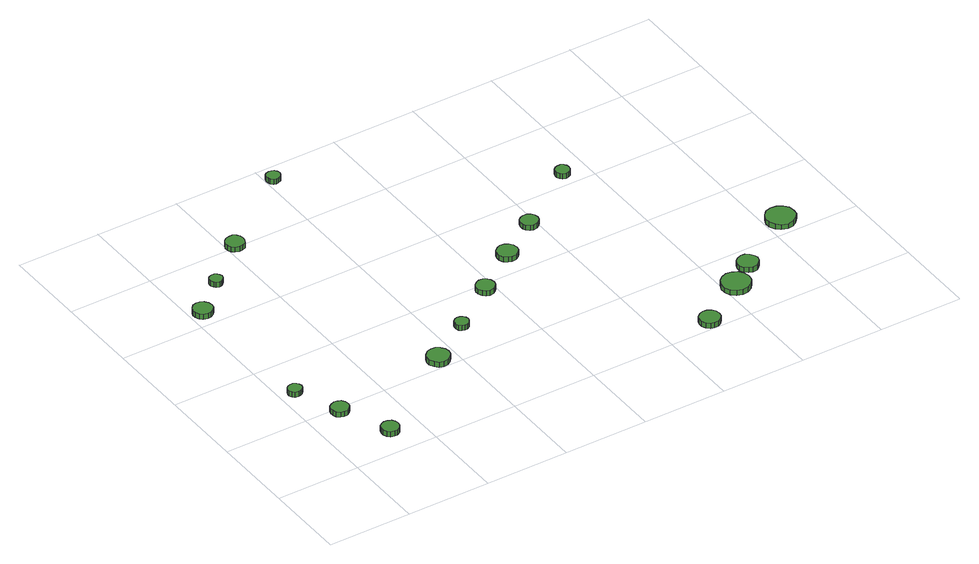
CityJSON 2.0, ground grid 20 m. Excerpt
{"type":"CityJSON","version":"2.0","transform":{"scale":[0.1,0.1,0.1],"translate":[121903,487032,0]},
"CityObjects":{
"tree1":{"type":"SolitaryVegetationObject","attributes":{"function":"something"},"geometry":[{"type":"MultiSurface","lod":"1","boundaries":[[[0,1,2,3,4,5,6,7,8,9,10,11,12,13,14]],[[15,16,17,18,19,20,21,22,23,24,25,26,27,28,29]],[[0,29,28,1]],[[1,28,27,2]],[[2,27,26,3]],[[3,26,25,4]],[[4,25,24,5]],[[5,24,23,6]],[[6,23,22,7]],[[7,22,21,8]],[[8,21,20,9]],[[9,20,19,10]],[[10,19,18,11]],[[11,18,17,12]],[[12,17,16,13]],[[13,16,15,14]],[[14,15,29,0]]]}]},
"tree2":{"type":"SolitaryVegetationObject","attributes":{"function":"something"},"geometry":[{"type":"MultiSurface","lod":"1","boundaries":[[[30,31,32,33,34,35,36,37,38,39,40,41,42,43,44]],[[45,46,47,48,49,50,51,52,53,54,55,56,57,58,59]],[[30,59,58,31]],[[31,58,57,32]],[[32,57,56,33]],[[33,56,55,34]],[[34,55,54,35]],[[35,54,53,36]],[[36,53,52,37]],[[37,52,51,38]],[[38,51,50,39]],[[39,50,49,40]],[[40,49,48,41]],[[41,48,47,42]],[[42,47,46,43]],[[43,46,45,44]],[[44,45,59,30]]]}]},
"tree3":{"type":"SolitaryVegetationObject","attributes":{"function":"something"},"geometry":[{"type":"MultiSurface","lod":"1","boundaries":[[[60,61,62,63,64,65,66,67,68,69,70,71,72,73,74]],[[75,76,77,78,79,80,81,82,83,84,85,86,87,88,89]],[[60,89,88,61]],[[61,88,87,62]],[[62,87,86,63]],[[63,86,85,64]],[[64,85,84,65]],[[65,84,83,66]],[[66,83,82,67]],[[67,82,81,68]],[[68,81,80,69]],[[69,80,79,70]],[[70,79,78,71]],[[71,78,77,72]],[[72,77,76,73]],[[73,76,75,74]],[[74,75,89,60]]]}]},
"tree4":{"type":"SolitaryVegetationObject","attributes":{"function":"something"},"geometry":[{"type":"MultiSurface","lod":"1","boundaries":[[[90,91,92,93,94,95,96,97,98,99,100,101,102,103,104]],[[105,106,107,108,109,110,111,112,113,114,115,116,117,118,119]],[[90,119,118,91]],[[91,118,117,92]],[[92,117,116,93]],[[93,116,115,94]],[[94,115,114,95]],[[95,114,113,96]],[[96,113,112,97]],[[97,112,111,98]],[[98,111,110,99]],[[99,110,109,100]],[[100,109,108,101]],[[101,108,107,102]],[[102,107,106,103]],[[103,106,105,104]],[[104,105,119,90]]]}]},
"tree5":{"type":"SolitaryVegetationObject","attributes":{"function":"something"},"geometry":[{"type":"MultiSurface","lod":"1","boundaries":[[[120,121,122,123,124,125,126,127,128,129,130,131,132,133,134]],[[135,136,137,138,139,140,141,142,143,144,145,146,147,148,149]],[[120,149,148,121]],[[121,148,147,122]],[[122,147,146,123]],[[123,146,145,124]],[[124,145,144,125]],[[125,144,143,126]],[[126,143,142,127]],[[127,142,141,128]],[[128,141,140,129]],[[129,140,139,130]],[[130,139,138,131]],[[131,138,137,132]],[[132,137,136,133]],[[133,136,135,134]],[[134,135,149,120]]]}]},
"tree6":{"type":"SolitaryVegetationObject","attributes":{"function":"something"},"geometry":[{"type":"MultiSurface","lod":"1","boundaries":[[[150,151,152,153,154,155,156,157,158,159,160,161,162,163,164]],[[165,166,167,168,169,170,171,172,173,174,175,176,177,178,179]],[[150,179,178,151]],[[151,178,177,152]],[[152,177,176,153]],[[153,176,175,154]],[[154,175,174,155]],[[155,174,173,156]],[[156,173,172,157]],[[157,172,171,158]],[[158,171,170,159]],[[159,170,169,160]],[[160,169,168,161]],[[161,168,167,162]],[[162,167,166,163]],[[163,166,165,164]],[[164,165,179,150]]]}]},
"tree7":{"type":"SolitaryVegetationObject","attributes":{"function":"something"},"geometry":[{"type":"MultiSurface","lod":"1","boundaries":[[[180,181,182,183,184,185,186,187,188,189,190,191,192,193,194]],[[195,196,197,198,199,200,201,202,203,204,205,206,207,208,209]],[[180,209,208,181]],[[181,208,207,182]],[[182,207,206,183]],[[183,206,205,184]],[[184,205,204,185]],[[185,204,203,186]],[[186,203,202,187]],[[187,202,201,188]],[[188,201,200,189]],[[189,200,199,190]],[[190,199,198,191]],[[191,198,197,192]],[[192,197,196,193]],[[193,196,195,194]],[[194,195,209,180]]]}]},
"tree8":{"type":"SolitaryVegetationObject","attributes":{"function":"something"},"geometry":[{"type":"MultiSurface","lod":"1","boundaries":[[[210,211,212,213,214,215,216,217,218,219,220,221,222,223,224]],[[225,226,227,228,229,230,231,232,233,234,235,236,237,238,239]],[[210,239,238,211]],[[211,238,237,212]],[[212,237,236,213]],[[213,236,235,214]],[[214,235,234,215]],[[215,234,233,216]],[[216,233,232,217]],[[217,232,231,218]],[[218,231,230,219]],[[219,230,229,220]],[[220,229,228,221]],[[221,228,227,222]],[[222,227,226,223]],[[223,226,225,224]],[[224,225,239,210]]]}]},
"tree9":{"type":"SolitaryVegetationObject","attributes":{"function":"something"},"geometry":[{"type":"MultiSurface","lod":"1","boundaries":[[[240,241,242,243,244,245,246,247,248,249,250,251,252,253,254]],[[255,256,257,258,259,260,261,262,263,264,265,266,267,268,269]],[[240,269,268,241]],[[241,268,267,242]],[[242,267,266,243]],[[243,266,265,244]],[[244,265,264,245]],[[245,264,263,246]],[[246,263,262,247]],[[247,262,261,248]],[[248,261,260,249]],[[249,260,259,250]],[[250,259,258,251]],[[251,258,257,252]],[[252,257,256,253]],[[253,256,255,254]],[[254,255,269,240]]]}]},
"tree10":{"type":"SolitaryVegetationObject","attributes":{"function":"something"},"geometry":[{"type":"MultiSurface","lod":"1","boundaries":[[[270,271,272,273,274,275,276,277,278,279,280,281,282,283,284]],[[285,286,287,288,289,290,291,292,293,294,295,296,297,298,299]],[[270,299,298,271]],[[271,298,297,272]],[[272,297,296,273]],[[273,296,295,274]],[[274,295,294,275]],[[275,294,293,276]],[[276,293,292,277]],[[277,292,291,278]],[[278,291,290,279]],[[279,290,289,280]],[[280,289,288,281]],[[281,288,287,282]],[[282,287,286,283]],[[283,286,285,284]],[[284,285,299,270]]]}]},
"tree11":{"type":"SolitaryVegetationObject","attributes":{"function":"something"},"geometry":[{"type":"MultiSurface","lod":"1","boundaries":[[[300,301,302,303,304,305,306,307,308,309,310,311,312,313,314]],[[315,316,317,318,319,320,321,322,323,324,325,326,327,328,329]],[[300,329,328,301]],[[301,328,327,302]],[[302,327,326,303]],[[303,326,325,304]],[[304,325,324,305]],[[305,324,323,306]],[[306,323,322,307]],[[307,322,321,308]],[[308,321,320,309]],[[309,320,319,310]],[[310,319,318,311]],[[311,318,317,312]],[[312,317,316,313]],[[313,316,315,314]],[[314,315,329,300]]]}]},
"tree12":{"type":"SolitaryVegetationObject","attributes":{"function":"something"},"geometry":[{"type":"MultiSurface","lod":"1","boundaries":[[[330,331,332,333,334,335,336,337,338,339,340,341,342,343,344]],[[345,346,347,348,349,350,351,352,353,354,355,356,357,358,359]],[[330,359,358,331]],[[331,358,357,332]],[[332,357,356,333]],[[333,356,355,334]],[[334,355,354,335]],[[335,354,353,336]],[[336,353,352,337]],[[337,352,351,338]],[[338,351,350,339]],[[339,350,349,340]],[[340,349,348,341]],[[341,348,347,342]],[[342,347,346,343]],[[343,346,345,344]],[[344,345,359,330]]]}]},
"tree13":{"type":"SolitaryVegetationObject","attributes":{"function":"something"},"geometry":[{"type":"MultiSurface","lod":"1","boundaries":[[[360,361,362,363,364,365,366,367,368,369,370,371,372,373,374]],[[375,376,377,378,379,380,381,382,383,384,385,386,387,388,389]],[[360,389,388,361]],[[361,388,387,362]],[[362,387,386,363]],[[363,386,385,364]],[[364,385,384,365]],[[365,384,383,366]],[[366,383,382,367]],[[367,382,381,368]],[[368,381,380,369]],[[369,380,379,370]],[[370,379,378,371]],[[371,378,377,372]],[[372,377,376,373]],[[373,376,375,374]],[[374,375,389,360]]]}]},
"tree14":{"type":"SolitaryVegetationObject","attributes":{"function":"something"},"geometry":[{"type":"MultiSurface","lod":"1","boundaries":[[[390,391,392,393,394,395,396,397,398,399,400,401,402,403,404]],[[405,406,407,408,409,410,411,412,413,414,415,416,417,418,419]],[[390,419,418,391]],[[391,418,417,392]],[[392,417,416,393]],[[393,416,415,394]],[[394,415,414,395]],[[395,414,413,396]],[[396,413,412,397]],[[397,412,411,398]],[[398,411,410,399]],[[399,410,409,400]],[[400,409,408,401]],[[401,408,407,402]],[[402,407,406,403]],[[403,406,405,404]],[[404,405,419,390]]]}]},
"tree15":{"type":"SolitaryVegetationObject","attributes":{"function":"something"},"geometry":[{"type":"MultiSurface","lod":"1","boundaries":[[[420,421,422,423,424,425,426,427,428,429,430,431,432,433,434]],[[435,436,437,438,439,440,441,442,443,444,445,446,447,448,449]],[[420,449,448,421]],[[421,448,447,422]],[[422,447,446,423]],[[423,446,445,424]],[[424,445,444,425]],[[425,444,443,426]],[[426,443,442,427]],[[427,442,441,428]],[[428,441,440,429]],[[429,440,439,430]],[[430,439,438,431]],[[431,438,437,432]],[[432,437,436,433]],[[433,436,435,434]],[[434,435,449,420]]]}]},
"tree16":{"type":"SolitaryVegetationObject","attributes":{"function":"something"},"geometry":[{"type":"MultiSurface","lod":"1","boundaries":[[[450,451,452,453,454,455,456,457,458,459,460,461,462,463,464]],[[465,466,467,468,469,470,471,472,473,474,475,476,477,478,479]],[[450,479,478,451]],[[451,478,477,452]],[[452,477,476,453]],[[453,476,475,454]],[[454,475,474,455]],[[455,474,473,456]],[[456,473,472,457]],[[457,472,471,458]],[[458,471,470,459]],[[459,470,469,460]],[[460,469,468,461]],[[461,468,467,462]],[[462,467,466,463]],[[463,466,465,464]],[[464,465,479,450]]]}]},
"tree17":{"type":"SolitaryVegetationObject","attributes":{"function":"something"},"geometry":[{"type":"MultiSurface","lod":"1","boundaries":[[[480,481,482,483,484,485,486,487,488,489,490,491,492,493,494]],[[495,496,497,498,499,500,501,502,503,504,505,506,507,508,509]],[[480,509,508,481]],[[481,508,507,482]],[[482,507,506,483]],[[483,506,505,484]],[[484,505,504,485]],[[485,504,503,486]],[[486,503,502,487]],[[487,502,501,488]],[[488,501,500,489]],[[489,500,499,490]],[[490,499,498,491]],[[491,498,497,492]],[[492,497,496,493]],[[493,496,495,494]],[[494,495,509,480]]]}]}
},
"vertices":[
[50,290,20],[48,297,20],[44,302,20],[38,306,20],[32,306,20],[25,304,20],[20,300,20],[17,294,20],[17,287,20],[20,280,20],[25,276,20],[32,274,20],[38,275,20],[44,278,20],[48,283,20],[48,283,7],[44,278,7],[38,275,7],[32,274,7],[25,276,7],[20,280,7],[17,287,7],[17,294,7],[20,300,7],[25,304,7],[32,306,7],[38,306,7],[44,302,7],[48,297,7],[50,290,7],
[100,186,16],[98,195,16],[93,202,16],[85,206,16],[77,207,16],[69,204,16],[62,199,16],[59,191,16],[59,182,16],[62,174,16],[69,168,16],[77,166,16],[85,166,16],[93,171,16],[98,178,16],[98,178,3],[93,171,3],[85,166,3],[77,166,3],[69,168,3],[62,174,3],[59,182,3],[59,191,3],[62,199,3],[69,204,3],[77,207,3],[85,206,3],[93,202,3],[98,195,3],[100,186,3],
[151,70,15],[149,79,15],[144,86,15],[136,90,15],[128,91,15],[120,88,15],[113,83,15],[110,75,15],[110,66,15],[113,58,15],[120,52,15],[128,50,15],[136,50,15],[144,55,15],[149,62,15],[149,62,2],[144,55,2],[136,50,2],[128,50,2],[120,52,2],[113,58,2],[110,66,2],[110,75,2],[113,83,2],[120,88,2],[128,91,2],[136,90,2],[144,86,2],[149,79,2],[151,70,2],
[54,642,15],[52,651,15],[46,659,15],[38,664,15],[29,665,15],[19,662,15],[12,655,15],[8,647,15],[8,637,15],[12,628,15],[19,622,15],[29,619,15],[38,620,15],[46,625,15],[52,632,15],[52,632,2],[46,625,2],[38,620,2],[29,619,2],[19,622,2],[12,628,2],[8,637,2],[8,647,2],[12,655,2],[19,662,2],[29,665,2],[38,664,2],[46,659,2],[52,651,2],[54,642,2],
[129,716,15],[127,722,15],[123,727,15],[118,730,15],[112,731,15],[105,729,15],[101,725,15],[98,719,15],[98,713,15],[101,707,15],[105,702,15],[112,700,15],[118,701,15],[123,704,15],[127,709,15],[127,709,2],[123,704,2],[118,701,2],[112,700,2],[105,702,2],[101,707,2],[98,713,2],[98,719,2],[101,725,2],[105,729,2],[112,731,2],[118,730,2],[123,727,2],[127,722,2],[129,716,2],
[381,225,17],[379,235,17],[372,244,17],[363,250,17],[352,251,17],[341,248,17],[333,240,17],[328,230,17],[328,219,17],[333,209,17],[341,201,17],[352,198,17],[363,199,17],[372,205,17],[379,214,17],[379,214,4],[372,205,4],[363,199,4],[352,198,4],[341,201,4],[333,209,4],[328,219,4],[328,230,4],[333,240,4],[341,248,4],[352,251,4],[363,250,4],[372,244,4],[379,235,4],[381,225,4],
[239,801,18],[237,810,18],[232,817,18],[224,822,18],[215,822,18],[206,820,18],[200,814,18],[196,805,18],[196,796,18],[200,788,18],[206,782,18],[215,779,18],[224,780,18],[232,784,18],[237,792,18],[237,792,5],[232,784,5],[224,780,5],[215,779,5],[206,782,5],[200,788,5],[196,796,5],[196,805,5],[200,814,5],[206,820,5],[215,822,5],[224,822,5],[232,817,5],[237,810,5],[239,801,5],
[481,301,15],[479,307,15],[475,313,15],[469,316,15],[462,317,15],[456,315,15],[450,310,15],[448,304,15],[448,297,15],[450,291,15],[456,286,15],[462,284,15],[469,285,15],[475,288,15],[479,294,15],[479,294,2],[475,288,2],[469,285,2],[462,284,2],[456,286,2],[450,291,2],[448,297,2],[448,304,2],[450,310,2],[456,315,2],[462,317,2],[469,316,2],[475,313,2],[479,307,2],[481,301,2],
[599,381,15],[597,390,15],[592,397,15],[584,402,15],[575,403,15],[567,400,15],[560,394,15],[556,386,15],[556,376,15],[560,368,15],[567,362,15],[575,359,15],[584,360,15],[592,365,15],[597,372,15],[597,372,2],[592,365,2],[584,360,2],[575,359,2],[567,362,2],[560,368,2],[556,376,2],[556,386,2],[560,394,2],[567,400,2],[575,403,2],[584,402,2],[592,397,2],[597,390,2],[599,381,2],
[433,955,17],[431,962,17],[427,967,17],[421,970,17],[415,971,17],[408,969,17],[403,965,17],[401,958,17],[401,952,17],[403,946,17],[408,941,17],[415,939,17],[421,940,17],[427,943,17],[431,949,17],[431,949,4],[427,943,4],[421,940,4],[415,939,4],[408,941,4],[403,946,4],[401,952,4],[401,958,4],[403,965,4],[408,969,4],[415,971,4],[421,970,4],[427,967,4],[431,962,4],[433,955,4],
[707,457,16],[705,467,16],[699,475,16],[690,480,16],[680,481,16],[671,478,16],[663,471,16],[659,462,16],[659,452,16],[663,443,16],[671,436,16],[680,433,16],[690,434,16],[699,439,16],[705,447,16],[705,447,3],[699,439,3],[690,434,3],[680,433,3],[671,436,3],[663,443,3],[659,452,3],[659,462,3],[663,471,3],[671,478,3],[680,481,3],[690,480,3],[699,475,3],[705,467,3],[707,457,3],
[937,25,14],[935,35,14],[929,43,14],[920,48,14],[910,49,14],[901,46,14],[893,39,14],[889,30,14],[889,20,14],[893,11,14],[901,4,14],[910,1,14],[920,2,14],[929,7,14],[935,15,14],[935,15,1],[929,7,1],[920,2,1],[910,1,1],[901,4,1],[893,11,1],[889,20,1],[889,30,1],[893,39,1],[901,46,1],[910,49,1],[920,48,1],[929,43,1],[935,35,1],[937,25,1],
[805,525,14],[803,534,14],[798,541,14],[791,545,14],[782,546,14],[774,543,14],[767,538,14],[764,530,14],[764,521,14],[767,513,14],[774,507,14],[782,505,14],[791,506,14],[798,510,14],[803,517,14],[803,517,1],[798,510,1],[791,506,1],[782,505,1],[774,507,1],[767,513,1],[764,521,1],[764,530,1],[767,538,1],[774,543,1],[782,546,1],[791,545,1],[798,541,1],[803,534,1],[805,525,1],
[1063,101,14],[1060,115,14],[1052,126,14],[1040,133,14],[1026,135,14],[1012,130,14],[1002,121,14],[996,108,14],[996,94,14],[1002,81,14],[1012,72,14],[1026,67,14],[1040,69,14],[1052,76,14],[1060,87,14],[1060,87,1],[1052,76,1],[1040,69,1],[1026,67,1],[1012,72,1],[1002,81,1],[996,94,1],[996,108,1],[1002,121,1],[1012,130,1],[1026,135,1],[1040,133,1],[1052,126,1],[1060,115,1],[1063,101,1],
[958,637,15],[957,644,15],[953,649,15],[947,653,15],[940,653,15],[933,651,15],[928,647,15],[925,640,15],[925,633,15],[928,627,15],[933,622,15],[940,620,15],[947,621,15],[953,624,15],[957,630,15],[957,630,2],[953,624,2],[947,621,2],[940,620,2],[933,622,2],[928,627,2],[925,633,2],[925,640,2],[928,647,2],[933,651,2],[940,653,2],[947,653,2],[953,649,2],[957,644,2],[958,637,2],
[1115,147,14],[1112,157,14],[1106,165,14],[1098,171,14],[1088,172,14],[1078,168,14],[1070,162,14],[1066,152,14],[1066,142,14],[1070,133,14],[1078,126,14],[1088,123,14],[1098,124,14],[1106,129,14],[1112,137,14],[1112,137,1],[1106,129,1],[1098,124,1],[1088,123,1],[1078,126,1],[1070,133,1],[1066,142,1],[1066,152,1],[1070,162,1],[1078,168,1],[1088,172,1],[1098,171,1],[1106,165,1],[1112,157,1],[1115,147,1],
[1270,243,16],[1268,257,16],[1259,268,16],[1247,275,16],[1233,277,16],[1219,273,16],[1209,263,16],[1203,250,16],[1203,236,16],[1209,223,16],[1219,214,16],[1233,209,16],[1247,211,16],[1259,218,16],[1268,229,16],[1268,229,3],[1259,218,3],[1247,211,3],[1233,209,3],[1219,214,3],[1209,223,3],[1203,236,3],[1203,250,3],[1209,263,3],[1219,273,3],[1233,277,3],[1247,275,3],[1259,268,3],[1268,257,3],[1270,243,3]
]}
